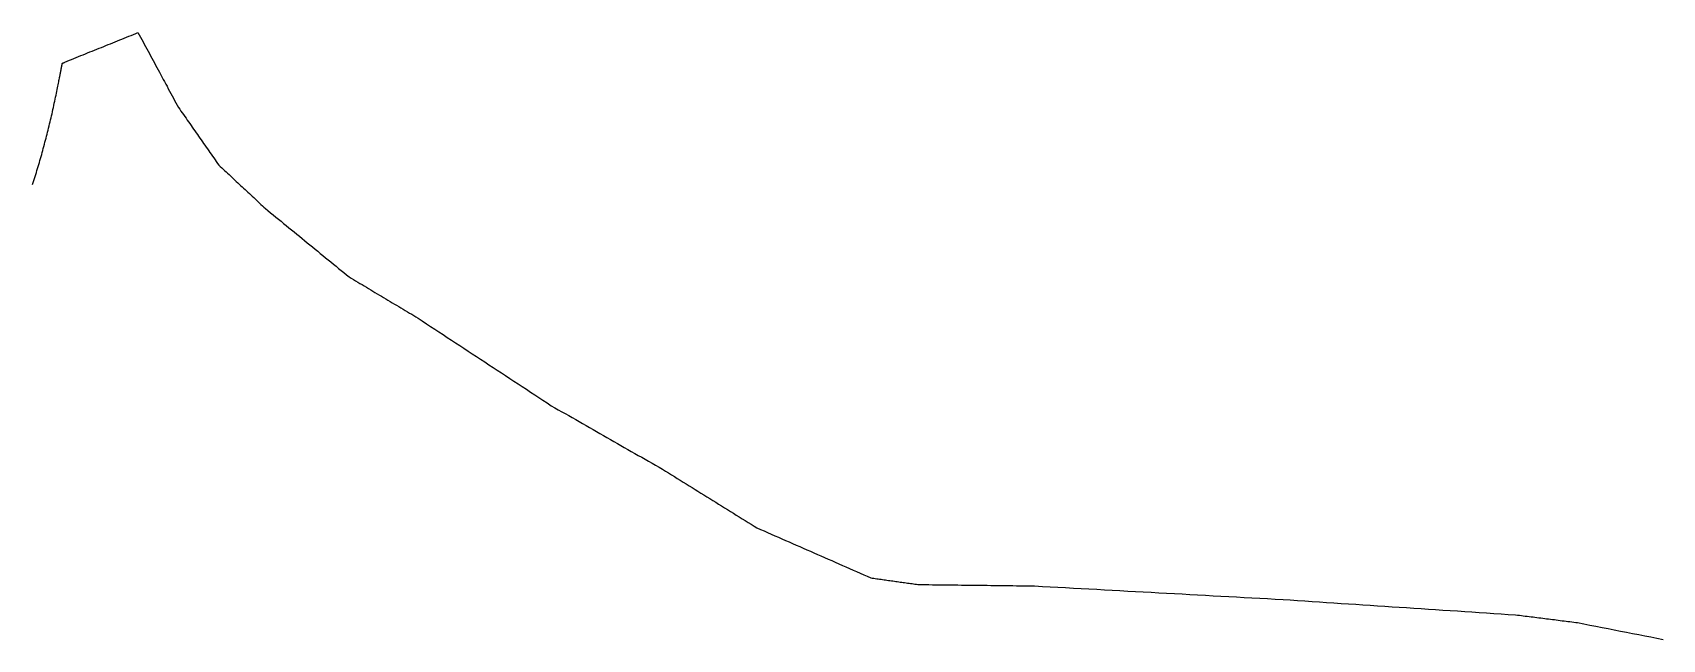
# Model space of a CAD drawing. Extents: x -390 to 1004, y -529 to 565.
# Drawn here: x -45.7 to 307, y -498.8 to -367.5 of the extents above; entities that cross this region are included whole.
import ezdxf

# ---------------------------------------------------------------- set-up
doc = ezdxf.new("R2010")
doc.units = 0
doc.layers.add('EDGE-CUTS', color=7, linetype='CONTINUOUS')

msp = doc.modelspace()

# ---------------------------------------------------------------- linework, layer by layer
at = {"layer": 'EDGE-CUTS', "color": 7}
for points in [[(-38.7, -373.89), (-38.21, -373.69), (-37.71, -373.49), (-37.22, -373.29), (-36.72, -373.09), (-36.23, -372.89), (-35.74, -372.69), (-35.24, -372.49), (-34.75, -372.29), (-34.25, -372.09), (-33.76, -371.89), (-33.26, -371.69), (-32.77, -371.49), (-32.27, -371.29), (-31.78, -371.09), (-31.28, -370.9), (-30.79, -370.7), (-30.29, -370.5), (-29.8, -370.3), (-29.31, -370.1), (-28.81, -369.9), (-28.32, -369.7), (-27.82, -369.5), (-27.33, -369.3), (-26.83, -369.1), (-26.34, -368.9), (-25.84, -368.7), (-25.35, -368.5), (-24.85, -368.3), (-24.36, -368.1), (-23.86, -367.9), (-23.37, -367.7), (-22.88, -367.5), (-22.6, -368.01), (-22.33, -368.51), (-22.05, -369.02), (-21.78, -369.52), (-21.51, -370.03), (-21.23, -370.54), (-20.96, -371.04), (-20.69, -371.55), (-20.41, -372.05), (-20.14, -372.56), (-19.87, -373.06), (-19.59, -373.57), (-19.32, -374.08), (-19.05, -374.58), (-18.77, -375.09), (-18.5, -375.59), (-18.23, -376.1), (-17.95, -376.61), (-17.68, -377.11), (-17.41, -377.62), (-17.13, -378.12), (-16.86, -378.63), (-16.59, -379.13), (-16.31, -379.64), (-16.04, -380.15), (-15.77, -380.65), (-15.49, -381.16), (-15.22, -381.66), (-14.95, -382.17), (-14.67, -382.68), (-14.4, -383.18), (-14.12, -383.69), (-13.85, -384.08), (-13.58, -384.47), (-13.3, -384.86), (-13.03, -385.25), (-12.76, -385.64), (-12.48, -386.03), (-12.21, -386.42), (-11.94, -386.81), (-11.66, -387.2), (-11.39, -387.59), (-11.12, -387.98), (-10.84, -388.38), (-10.57, -388.77), (-10.3, -389.16), (-10.02, -389.55), (-9.75, -389.94), (-9.48, -390.33), (-9.2, -390.72), (-8.93, -391.11), (-8.66, -391.5), (-8.38, -391.89), (-8.11, -392.28), (-7.84, -392.67), (-7.56, -393.06), (-7.29, -393.45), (-7.02, -393.84), (-6.74, -394.23), (-6.47, -394.62), (-6.2, -395.02), (-5.92, -395.41), (-5.65, -395.8), (-5.38, -396.19), (-5.06, -396.48), (-4.75, -396.77), (-4.43, -397.07), (-4.12, -397.36), (-3.8, -397.65), (-3.49, -397.95), (-3.17, -398.24), (-2.86, -398.53), (-2.54, -398.82), (-2.23, -399.12), (-1.92, -399.41), (-1.6, -399.7), (-1.29, -400), (-0.97, -400.29), (-0.66, -400.58), (-0.34, -400.88), (-0.03, -401.17), (0.29, -401.46), (0.6, -401.75), (0.91, -402.05), (1.23, -402.34), (1.54, -402.63), (1.86, -402.93), (2.17, -403.22), (2.49, -403.51), (2.8, -403.8), (3.12, -404.1), (3.43, -404.39), (3.74, -404.68), (4.06, -404.98), (4.37, -405.27), (4.69, -405.56), (5.25, -406.03), (5.82, -406.49), (6.39, -406.95), (6.95, -407.41), (7.52, -407.88), (8.09, -408.34), (8.65, -408.8), (9.22, -409.27), (9.79, -409.73), (10.35, -410.19), (10.92, -410.65), (11.48, -411.12), (12.05, -411.58), (12.62, -412.04), (13.18, -412.51), (13.75, -412.97), (14.32, -413.43), (14.88, -413.89), (15.45, -414.36), (16.02, -414.82), (16.58, -415.28), (17.15, -415.75), (17.71, -416.21), (18.28, -416.67), (18.85, -417.13), (19.41, -417.6), (19.98, -418.06), (20.55, -418.52), (21.11, -418.99), (21.68, -419.45), (22.25, -419.91), (22.81, -420.38), (23.28, -420.65), (23.75, -420.93), (24.21, -421.21), (24.68, -421.49), (25.15, -421.77), (25.61, -422.05), (26.08, -422.33), (26.55, -422.61), (27.01, -422.89), (27.48, -423.17), (27.95, -423.45), (28.41, -423.73), (28.88, -424.01), (29.35, -424.29), (29.81, -424.56), (30.28, -424.84), (30.75, -425.12), (31.21, -425.4), (31.68, -425.68), (32.15, -425.96), (32.62, -426.24), (33.08, -426.52), (33.55, -426.8), (34.02, -427.08), (34.48, -427.36), (34.95, -427.64), (35.42, -427.92), (35.88, -428.2), (36.35, -428.47), (36.82, -428.75), (37.28, -429.03), (37.75, -429.31), (38.65, -429.9), (39.55, -430.5), (40.45, -431.09), (41.35, -431.68), (42.25, -432.27), (43.15, -432.86), (44.05, -433.46), (44.95, -434.05), (45.85, -434.64), (46.75, -435.23), (47.65, -435.82), (48.55, -436.41), (49.46, -437.01), (50.36, -437.6), (51.26, -438.19), (52.16, -438.78), (53.06, -439.37), (53.96, -439.96), (54.86, -440.56), (55.76, -441.15), (56.66, -441.74), (57.56, -442.33), (58.46, -442.92), (59.36, -443.52), (60.26, -444.11), (61.16, -444.7), (62.06, -445.29), (62.96, -445.88), (63.86, -446.47), (64.76, -447.07), (65.66, -447.66), (66.56, -448.25), (67.31, -448.68), (68.07, -449.11), (68.82, -449.54), (69.57, -449.97), (70.32, -450.4), (71.07, -450.83), (71.83, -451.26), (72.58, -451.69), (73.33, -452.12), (74.08, -452.55), (74.83, -452.98), (75.59, -453.41), (76.34, -453.84), (77.09, -454.27), (77.84, -454.7), (78.59, -455.12), (79.35, -455.55), (80.1, -455.98), (80.85, -456.41), (81.6, -456.84), (82.35, -457.27), (83.11, -457.7), (83.86, -458.13), (84.61, -458.56), (85.36, -458.99), (86.11, -459.42), (86.87, -459.85), (87.62, -460.28), (88.37, -460.71), (89.12, -461.14), (89.87, -461.57), (90.62, -462), (91.26, -462.4), (91.9, -462.79), (92.54, -463.19), (93.18, -463.59), (93.82, -463.98), (94.46, -464.38), (95.1, -464.78), (95.73, -465.17), (96.37, -465.57), (97.01, -465.96), (97.65, -466.36), (98.29, -466.76), (98.93, -467.15), (99.57, -467.55), (100.21, -467.95), (100.84, -468.34), (101.48, -468.74), (102.12, -469.14), (102.76, -469.53), (103.4, -469.93), (104.04, -470.33), (104.68, -470.72), (105.31, -471.12), (105.95, -471.52), (106.59, -471.91), (107.23, -472.31), (107.87, -472.71), (108.51, -473.1), (109.15, -473.5), (109.79, -473.89), (110.42, -474.29), (111.06, -474.69), (111.83, -475.03), (112.6, -475.36), (113.37, -475.7), (114.14, -476.04), (114.91, -476.38), (115.68, -476.71), (116.45, -477.05), (117.22, -477.39), (117.99, -477.73), (118.76, -478.07), (119.53, -478.4), (120.3, -478.74), (121.07, -479.08), (121.84, -479.42), (122.61, -479.76), (123.37, -480.09), (124.14, -480.43), (124.91, -480.77), (125.68, -481.11), (126.45, -481.45), (127.22, -481.78), (127.99, -482.12), (128.76, -482.46), (129.53, -482.8), (130.3, -483.13), (131.07, -483.47), (131.84, -483.81), (132.61, -484.15), (133.38, -484.49), (134.15, -484.82), (134.92, -485.16), (135.69, -485.5), (136.01, -485.54), (136.32, -485.59), (136.64, -485.63), (136.96, -485.68), (137.28, -485.72), (137.6, -485.77), (137.92, -485.81), (138.23, -485.86), (138.55, -485.9), (138.87, -485.95), (139.19, -485.99), (139.51, -486.04), (139.83, -486.08), (140.14, -486.13), (140.46, -486.17), (140.78, -486.22), (141.1, -486.26), (141.42, -486.31), (141.74, -486.35), (142.05, -486.4), (142.37, -486.44), (142.69, -486.49), (143.01, -486.53), (143.33, -486.58), (143.65, -486.62), (143.96, -486.67), (144.28, -486.71), (144.6, -486.76), (144.92, -486.8), (145.24, -486.85), (145.56, -486.89), (145.88, -486.94), (146.66, -486.95), (147.45, -486.96), (148.24, -486.97), (149.03, -486.98), (149.82, -486.99), (150.61, -487), (151.4, -487.01), (152.19, -487.02), (152.98, -487.03), (153.77, -487.04), (154.55, -487.04), (155.34, -487.05), (156.13, -487.06), (156.92, -487.07), (157.71, -487.08), (158.5, -487.09), (159.29, -487.1), (160.08, -487.11), (160.87, -487.12), (161.66, -487.13), (162.45, -487.14), (163.23, -487.15), (164.02, -487.16), (164.81, -487.17), (165.6, -487.18), (166.39, -487.19), (167.18, -487.2), (167.97, -487.21), (168.76, -487.22), (169.55, -487.23), (170.34, -487.24), (171.12, -487.25), (172.8, -487.34), (174.48, -487.43), (176.16, -487.53), (177.84, -487.62), (179.52, -487.71), (181.2, -487.8), (182.88, -487.89), (184.56, -487.98), (186.24, -488.08), (187.92, -488.17), (189.6, -488.26), (191.28, -488.35), (192.96, -488.44), (194.64, -488.54), (196.32, -488.63), (198, -488.72), (199.68, -488.81), (201.36, -488.9), (203.04, -488.99), (204.72, -489.09), (206.4, -489.18), (208.08, -489.27), (209.76, -489.36), (211.44, -489.45), (213.12, -489.54), (214.8, -489.64), (216.48, -489.73), (218.16, -489.82), (219.84, -489.91), (221.52, -490), (223.2, -490.1), (224.88, -490.19), (226.45, -490.29), (228.02, -490.39), (229.59, -490.5), (231.16, -490.6), (232.74, -490.71), (234.31, -490.81), (235.88, -490.91), (237.45, -491.02), (239.03, -491.12), (240.6, -491.22), (242.17, -491.33), (243.74, -491.43), (245.31, -491.53), (246.89, -491.64), (248.46, -491.74), (250.03, -491.84), (251.6, -491.95), (253.18, -492.05), (254.75, -492.15), (256.32, -492.26), (257.89, -492.36), (259.46, -492.46), (261.04, -492.57), (262.61, -492.67), (264.18, -492.78), (265.75, -492.88), (267.33, -492.98), (268.9, -493.09), (270.47, -493.19), (272.04, -493.29), (273.62, -493.4), (275.19, -493.5), (275.61, -493.55), (276.03, -493.61), (276.45, -493.66), (276.87, -493.71), (277.29, -493.76), (277.71, -493.82), (278.13, -493.87), (278.55, -493.92), (278.97, -493.97), (279.39, -494.03), (279.81, -494.08), (280.23, -494.13), (280.65, -494.19), (281.07, -494.24), (281.49, -494.29), (281.91, -494.34), (282.33, -494.4), (282.75, -494.45), (283.17, -494.5), (283.59, -494.55), (284.01, -494.61), (284.43, -494.66), (284.85, -494.71), (285.27, -494.77), (285.69, -494.82), (286.11, -494.87), (286.53, -494.92), (286.95, -494.98), (287.37, -495.03), (287.79, -495.08), (288.21, -495.13), (288.62, -495.19), (289.95, -495.45), (291.27, -495.71), (292.59, -495.97), (293.91, -496.23), (295.23, -496.49), (296.55, -496.75), (297.87, -497.01), (299.19, -497.27), (300.51, -497.53), (301.83, -497.79), (303.15, -498.04), (304.47, -498.3), (305.79, -498.56), (307.11, -498.82)], [(-45.68, -400.36), (-45.54, -399.93), (-45.4, -399.5), (-45.27, -399.07), (-45.13, -398.64), (-45, -398.2), (-44.86, -397.77), (-44.73, -397.34), (-44.6, -396.91), (-44.47, -396.47), (-44.34, -396.04), (-44.21, -395.61), (-44.09, -395.17), (-43.96, -394.74), (-43.84, -394.3), (-43.71, -393.86), (-43.59, -393.43), (-43.47, -392.99), (-43.35, -392.55), (-43.23, -392.12), (-43.11, -391.68), (-42.99, -391.24), (-42.87, -390.8), (-42.76, -390.36), (-42.64, -389.92), (-42.53, -389.48), (-42.42, -389.04), (-42.31, -388.6), (-42.2, -388.16), (-42.09, -387.71), (-41.98, -387.27), (-41.88, -386.84), (-41.77, -386.41), (-41.67, -385.97), (-41.57, -385.52), (-41.46, -385.07), (-41.36, -384.62), (-41.26, -384.16), (-41.16, -383.71), (-41.06, -383.25), (-40.97, -382.8), (-40.87, -382.35), (-40.78, -381.91), (-40.69, -381.48), (-40.6, -381.06), (-40.51, -380.64), (-40.43, -380.24), (-40.35, -379.85), (-40.28, -379.48), (-40.2, -379.12), (-40.14, -378.78), (-40.07, -378.46), (-40.01, -378.16), (-39.96, -377.88), (-39.91, -377.62), (-39.86, -377.39), (-39.82, -377.19), (-39.79, -377.01), (-39.76, -376.86), (-39.73, -376.74), (-39.72, -376.66), (-39.71, -376.6), (-39.7, -376.59), (-39.69, -376.51), (-39.68, -376.43), (-39.66, -376.36), (-39.65, -376.28), (-39.63, -376.21), (-39.62, -376.13), (-39.6, -376.05), (-39.59, -375.98), (-39.58, -375.9), (-39.56, -375.83), (-39.55, -375.75), (-39.53, -375.67), (-39.52, -375.6), (-39.5, -375.52), (-39.49, -375.45), (-39.47, -375.37), (-39.46, -375.29), (-39.45, -375.22), (-39.43, -375.14), (-39.42, -375.07), (-39.4, -374.99), (-39.39, -374.92), (-39.37, -374.84), (-39.36, -374.76), (-39.35, -374.69), (-39.33, -374.61), (-39.32, -374.54), (-39.3, -374.46), (-39.29, -374.38), (-39.27, -374.31), (-39.26, -374.23), (-39.25, -374.16), (-39.23, -374.15), (-39.21, -374.14), (-39.19, -374.13), (-39.18, -374.12), (-39.16, -374.11), (-39.14, -374.11), (-39.13, -374.1), (-39.11, -374.09), (-39.09, -374.08), (-39.08, -374.07), (-39.06, -374.06), (-39.04, -374.06), (-39.03, -374.05), (-39.01, -374.04), (-38.99, -374.03), (-38.97, -374.02), (-38.96, -374.02), (-38.94, -374.01), (-38.92, -374), (-38.91, -373.99), (-38.89, -373.98), (-38.87, -373.97), (-38.86, -373.97), (-38.84, -373.96), (-38.82, -373.95), (-38.8, -373.94), (-38.79, -373.93), (-38.77, -373.92), (-38.75, -373.92), (-38.74, -373.91), (-38.72, -373.9), (-38.7, -373.89), (-38.7, -373.89)]]:
    msp.add_lwpolyline(points, dxfattribs=at)

doc.saveas('drawing.dxf')
